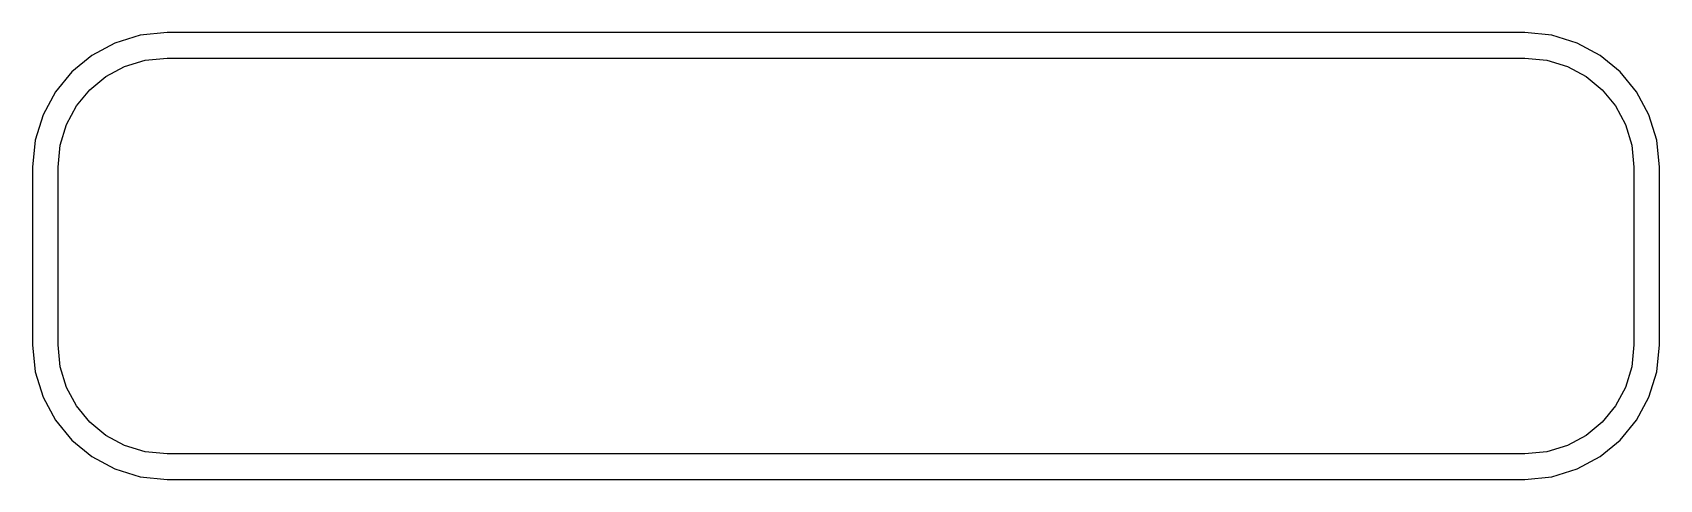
# Model space of a CAD drawing. Extents: x 30 to 180, y 128 to 169.
import ezdxf

# ---------------------------------------------------------------- set-up
doc = ezdxf.new("R2010")
doc.units = 0
doc.layers.add('Layer_1', color=7, linetype='CONTINUOUS')

msp = doc.modelspace()

# ---------------------------------------------------------------- linework, layer by layer
at = {"layer": 'Layer_1', "color": 7}
for p, q in [((42.155257, 168.91503), (39.643782, 168.6619)), ((57.734151, 168.91503), (42.155257, 168.91503)), ((73.313045, 168.91503), (57.734151, 168.91503)), ((88.891939, 168.91503), (73.313045, 168.91503)), ((105, 168.91503), (88.891939, 168.91503)), ((120.57889, 168.91503), (105, 168.91503)), ((136.68696, 168.91503), (120.57889, 168.91503)), ((152.26585, 168.91503), (136.68696, 168.91503)), ((167.84475, 168.91503), (152.26585, 168.91503)), ((170.35622, 168.6619), (167.84475, 168.91503)), ((37.304677, 167.9359), (35.188029, 166.78712)), ((39.643782, 168.6619), (37.304677, 167.9359)), ((172.69533, 167.9359), (170.35622, 168.6619)), ((174.81198, 166.78712), (172.69533, 167.9359)), ((35.188029, 166.78712), (33.34392, 165.26563)), ((36.492123, 164.83887), (38.208346, 165.76548)), ((38.208346, 165.76548), (40.10916, 166.35027)), ((40.10916, 166.35027), (42.155257, 166.55394)), ((42.155257, 166.55394), (57.734151, 166.55394)), ((57.734151, 166.55394), (73.313045, 166.55394)), ((73.313045, 166.55394), (88.891939, 166.55394)), ((88.891939, 166.55394), (105, 166.55394)), ((105, 166.55394), (120.57889, 166.55394)), ((120.57889, 166.55394), (136.68696, 166.55394)), ((136.68696, 166.55394), (152.26585, 166.55394)), ((152.26585, 166.55394), (167.84475, 166.55394)), ((167.84475, 166.55394), (169.89076, 166.35027)), ((169.89076, 166.35027), (171.79134, 165.76548)), ((171.79134, 165.76548), (173.50723, 164.83887)), ((176.65609, 165.26563), (174.81198, 166.78712)), ((33.34392, 165.26563), (31.822431, 163.42152)), ((34.999798, 163.60975), (36.492123, 164.83887)), ((173.50723, 164.83887), (174.99917, 163.60975)), ((178.17757, 163.42152), (176.65609, 165.26563)), ((31.822431, 163.42152), (30.673647, 161.30487)), ((33.770679, 162.11743), (34.999798, 163.60975)), ((174.99917, 163.60975), (176.22791, 162.11743)), ((179.32636, 161.30487), (178.17757, 163.42152)), ((30.673647, 161.30487), (29.947649, 158.96577)), ((32.844071, 160.40121), (33.770679, 162.11743)), ((176.22791, 162.11743), (177.15419, 160.40121)), ((180.05235, 158.96577), (179.32636, 161.30487)), ((32.259281, 158.50039), (32.844071, 160.40121)), ((177.15419, 160.40121), (177.73874, 158.50039)), ((29.947649, 158.96577), (29.69452, 156.45429)), ((32.055616, 156.45429), (32.259281, 158.50039)), ((177.73874, 158.50039), (177.94232, 156.45429)), ((180.30548, 156.45429), (180.05235, 158.96577)), ((29.69452, 156.45429), (29.69452, 154.46572)), ((32.055616, 154.46572), (32.055616, 156.45429)), ((177.94232, 156.45429), (177.94232, 154.46572)), ((180.30548, 154.46572), (180.30548, 156.45429)), ((29.69452, 154.46572), (29.69452, 152.47714)), ((32.055616, 152.47714), (32.055616, 154.46572)), ((177.94232, 154.46572), (177.94232, 152.47714)), ((180.30548, 152.47714), (180.30548, 154.46572)), ((29.69452, 152.47714), (29.69452, 150.48857)), ((32.055616, 150.48857), (32.055616, 152.47714)), ((177.94232, 152.47714), (177.94232, 150.48857)), ((180.30548, 150.48857), (180.30548, 152.47714)), ((29.69452, 150.48857), (29.69452, 147.97083)), ((32.055616, 147.97083), (32.055616, 150.48857)), ((177.94232, 150.48857), (177.94232, 147.97083)), ((180.30548, 147.97083), (180.30548, 150.48857)), ((29.69452, 147.97083), (29.69452, 145.98226)), ((32.055616, 145.98226), (32.055616, 147.97083)), ((177.94232, 147.97083), (177.94232, 145.98226)), ((180.30548, 145.98226), (180.30548, 147.97083)), ((29.69452, 145.98226), (29.69452, 143.99368)), ((32.055616, 143.99368), (32.055616, 145.98226)), ((177.94232, 145.98226), (177.94232, 143.99368)), ((180.30548, 143.99368), (180.30548, 145.98226)), ((29.69452, 143.99368), (29.69452, 142.00511)), ((32.055616, 142.00511), (32.055616, 143.99368)), ((177.94232, 143.99368), (177.94232, 142.00511)), ((180.30548, 142.00511), (180.30548, 143.99368)), ((29.69452, 142.00511), (29.69452, 140.01653)), ((32.055616, 140.01653), (32.055616, 142.00511)), ((177.94232, 142.00511), (177.94232, 140.01653)), ((180.30548, 140.01653), (180.30548, 142.00511)), ((29.69452, 140.01653), (29.947649, 137.50506)), ((32.259281, 137.97053), (32.055616, 140.01653)), ((177.94232, 140.01653), (177.73874, 137.97053)), ((180.05235, 137.50506), (180.30548, 140.01653)), ((29.947649, 137.50506), (30.673647, 135.16596)), ((32.844071, 136.06995), (32.259281, 137.97053)), ((177.73874, 137.97053), (177.15419, 136.06995)), ((179.32636, 135.16596), (180.05235, 137.50506)), ((33.770679, 134.35406), (32.844071, 136.06995)), ((177.15419, 136.06995), (176.22791, 134.35406)), ((30.673647, 135.16596), (31.822431, 133.04931)), ((34.999798, 132.86212), (33.770679, 134.35406)), ((176.22791, 134.35406), (174.99917, 132.86211)), ((178.17757, 133.04931), (179.32636, 135.16596)), ((31.822431, 133.04931), (33.34392, 131.2052)), ((36.492123, 131.63338), (34.999798, 132.86212)), ((174.99917, 132.86211), (173.50723, 131.63337)), ((176.65609, 131.2052), (178.17757, 133.04931)), ((33.34392, 131.2052), (35.188029, 129.68371)), ((38.208346, 130.7071), (36.492123, 131.63338)), ((173.50723, 131.63337), (171.79134, 130.70709)), ((174.81198, 129.68371), (176.65609, 131.2052)), ((35.188029, 129.68371), (37.304677, 128.53493)), ((40.10916, 130.12254), (38.208346, 130.7071)), ((42.155257, 129.91896), (40.10916, 130.12254)), ((57.734151, 129.91896), (42.155257, 129.91896)), ((73.313045, 129.91896), (57.734151, 129.91896)), ((88.891939, 129.91896), (73.313045, 129.91896)), ((105, 129.91896), (88.891939, 129.91896)), ((120.57889, 129.91896), (105, 129.91896)), ((136.68696, 129.91896), (120.57889, 129.91896)), ((152.26585, 129.91896), (136.68696, 129.91896)), ((167.84475, 129.91896), (152.26585, 129.91896)), ((169.89076, 130.12254), (167.84475, 129.91896)), ((171.79134, 130.70709), (169.89076, 130.12254)), ((172.69533, 128.53493), (174.81198, 129.68371)), ((37.304677, 128.53493), (39.643782, 127.80893)), ((170.35622, 127.80893), (172.69533, 128.53493)), ((39.643782, 127.80893), (42.155257, 127.5558)), ((42.155257, 127.5558), (57.734151, 127.5558)), ((57.734151, 127.5558), (73.313045, 127.5558)), ((73.313045, 127.5558), (88.891939, 127.5558)), ((88.891939, 127.5558), (105, 127.5558)), ((105, 127.5558), (120.57889, 127.5558)), ((120.57889, 127.5558), (136.68696, 127.5558)), ((136.68696, 127.5558), (152.26585, 127.5558)), ((152.26585, 127.5558), (167.84475, 127.5558)), ((167.84475, 127.5558), (170.35622, 127.80893))]:
    msp.add_line(p, q, dxfattribs=at)

doc.saveas('drawing.dxf')
